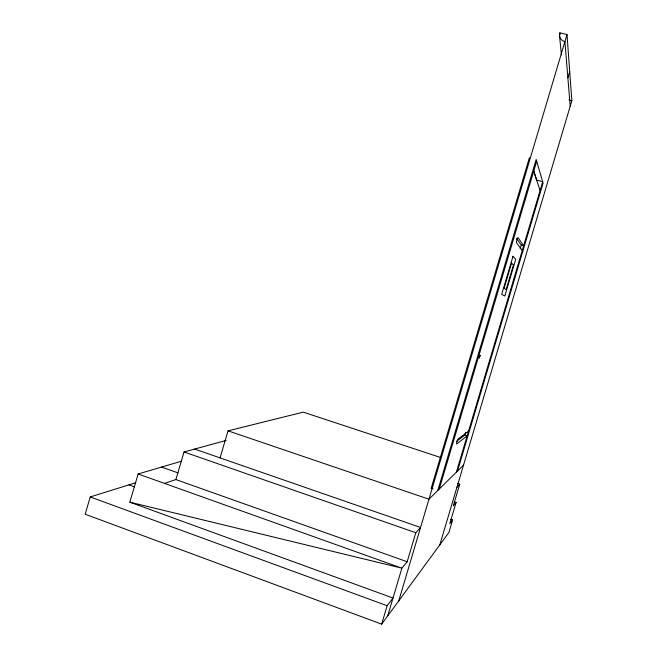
<?xml version="1.0" encoding="UTF-8"?>
<svg xmlns="http://www.w3.org/2000/svg" width="657" height="657" viewBox="0 0 657 657"><rect width="100%" height="100%" fill="white"/><g stroke="black" fill="none" stroke-linecap="round" stroke-linejoin="round"><path stroke-width="0.99" d="M135.753 482.723L90.247 496.947L85.155 514.217L381.66 624.15L448.903 532.457L452.616 519.974L450.677 519.309M381.66 624.15L387.137 605.713L393.017 598.018L129.823 502.162L138.134 473.984L181.192 461.28M164.48 483.388L175.879 479.569L184.026 451.967L226.164 440.428M220.062 457.896L228.053 430.852L303.279 412.128L440.223 457.387M387.696 615.921L401.879 568.165L407.176 561.743L415.799 532.72L420.562 527.456L194.62 449.068M433.078 488.89L431.189 488.25L529.386 157.696M398.766 600.818L567.007 34.525L559.854 32.85L559.583 33.729A7.638 7.194 -29.5 0 0 563.928 41.334L564.913 41.572L570.202 106.237M437.8 490.483L536.161 159.47L543.084 183.073L457.494 471.053M439.262 489.038L536.67 161.22M567.878 77.822L569.718 71.629M456.344 441.504L464.819 435.098L465.657 432.281M520.163 248.872L521.28 245.118L516.55 238.475M456.36 472.169L542.69 181.726L536.736 180.141L533.665 170.746M439.829 544.834L571.845 100.718L567.007 34.525M457.798 483.519L459.736 484.168L453.289 505.849L456.106 502.441L454.168 501.784M456.106 502.441L449.79 523.67L452.616 519.974M456.944 487.256L459.736 484.168M463.53 465.09L428.955 499.213L228.053 430.852M431.189 488.25L432.207 487.305M468.548 431.164L458.077 438.991L456.763 441.964L456.566 444.083L467.16 435.854L464.819 435.098M129.823 502.162L401.879 568.165L138.134 473.984M569.036 100.028L571.845 100.718M521.28 245.118L523.645 245.784L517.946 237.53L516.854 239.731L516.427 242.638L522.249 250.481M184.026 451.967L415.799 532.72M161.581 467.07L177.998 472.868M175.879 479.569L407.176 561.743M128.928 484.858L134.644 486.911M90.247 496.947L387.137 605.713M533.714 171.173L540.07 190.546M559.526 35.634L561.415 54.892M559.854 32.85L560.043 34.862M480.086 355.297L479.306 357.917L480.086 355.297M512.994 256.312L501.685 294.361L504.814 296.02L515.712 259.326L512.994 256.312M511.589 263.128L504.091 288.341L506.136 289.597L513.446 264.993L511.589 263.128"/></g></svg>
